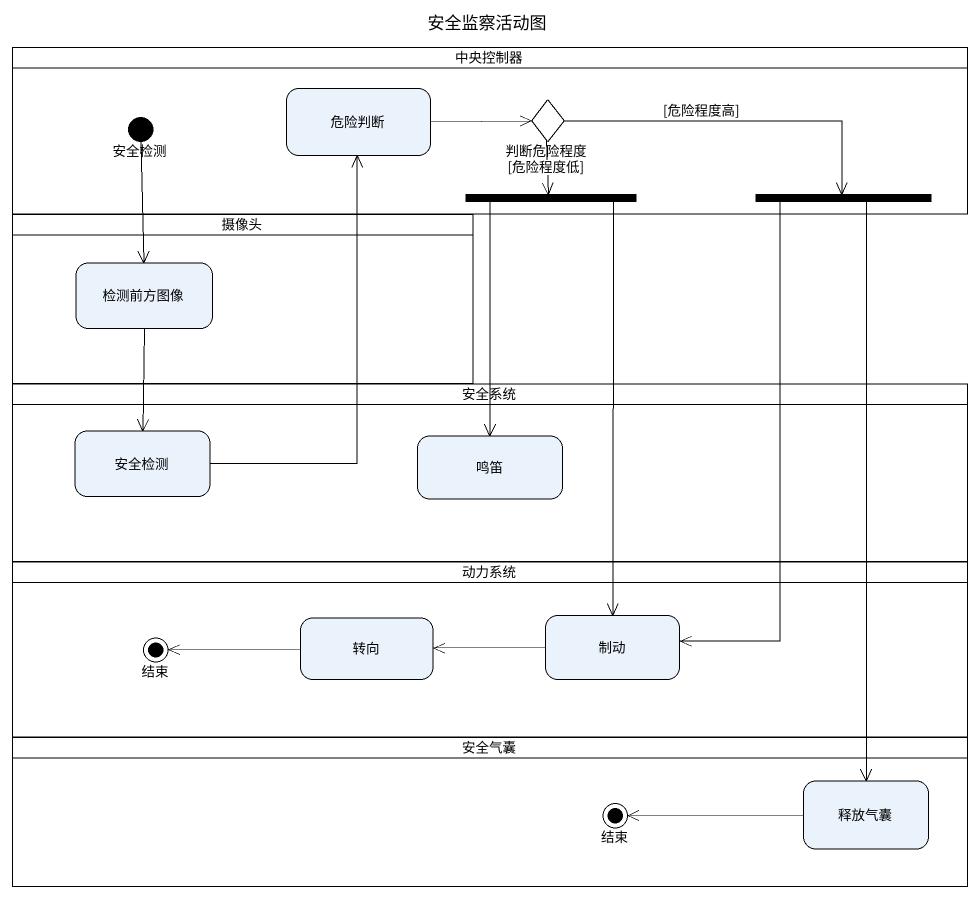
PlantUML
@startuml
title 安全监察活动图
hide empty description
state 中央控制器 <<partition>> {
  state 危险判断
  state 安全检测 <<start>>
  state 判断危险程度 <<choice>>
  state fork1 <<fork>>
  state fork2 <<fork>>
}
state 摄像头 <<partition>> {
  state 检测前方图像
}
state 安全系统 <<partition>> {
  state "安全检测" as 安全检测_2
  state 鸣笛
}
state 动力系统 <<partition>> {
  state 结束 <<end>>
  state 转向
  state 制动
}
state 安全气囊 <<partition>> {
  state "结束" as 结束_2 <<end>>
  state 释放气囊
}
危险判断 -right-> 判断危险程度
安全检测 --> 检测前方图像
判断危险程度 --> fork1 : [危险程度低]
判断危险程度 -right-> fork2 : [危险程度高]
fork1 --> 鸣笛
fork1 --> 制动
fork2 --> 制动
fork2 --> 释放气囊
检测前方图像 --> 安全检测_2
安全检测_2 -up-> 危险判断
转向 -left-> 结束
制动 -left-> 转向
释放气囊 -left-> 结束_2
@enduml
